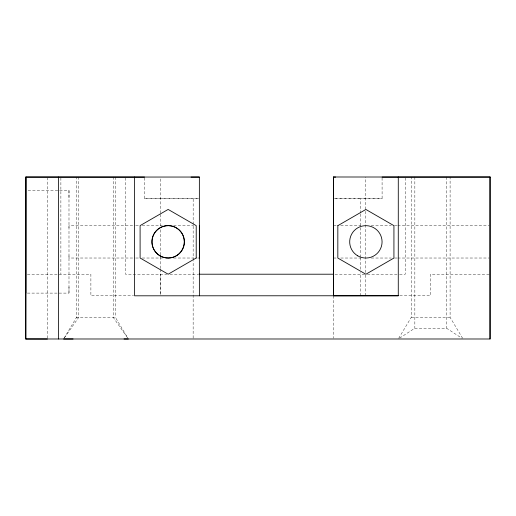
<?xml version="1.0" encoding="UTF-8"?>
<svg xmlns="http://www.w3.org/2000/svg" width="516" height="516" viewBox="0 0 516 516"><rect width="100%" height="100%" fill="white"/><g stroke="black" fill="none" stroke-linecap="round" stroke-linejoin="round"><path stroke-width="0.39" stroke-dasharray="2.58 1.94" d="M47.395 338.199L47.395 177.865M27.4 293.101L68.989 293.107L68.989 286.232M68.989 255.846L68.989 258.019L134.979 258.019M68.989 227.795L68.989 225.627L134.979 225.627M68.989 197.409L68.989 190.539L27.4 190.533M125.504 177.865L125.504 274.209L166.713 274.209M160.282 269.326L160.282 295.004L160.276 274.209M160.282 268.526L160.282 255.684M160.282 254.885L160.282 229.214M160.282 226.002L160.282 213.966M160.282 213.166L160.282 177.059M193.145 338.193L193.158 261.27M193.158 260.464L193.165 225.124M193.165 224.325L193.171 198.621L198.512 198.621M360.49 295.803L360.503 272.538M360.51 269.326L360.516 258.097M360.516 257.291L360.549 213.972M360.549 213.166L360.555 198.725L382.104 198.686L382.079 177.091M365.573 272.603L365.573 177.059M405.253 177.865L405.253 274.209L399.423 274.209M398.681 338.315L411.233 317.398L411.233 177.059M462.652 338.315L450.1 317.398L450.1 177.059M63.99 338.315L76.542 317.398L76.542 177.059M64.506 337.69L78.703 317.405L78.696 177.059M399.623 338.128L414.845 328.195L446.488 328.195L461.71 338.128M198.641 198.66L144.59 198.686L144.557 177.897M144.59 198.686L193.171 198.621M335.639 198.686L382.104 198.686M334.362 198.744L360.555 198.725M135.785 225.627L139.004 225.627M142.222 225.627L162.346 225.627M173.615 225.627L193.732 225.627M333.504 225.634L336.716 225.634M340.728 225.634L360.8 225.634M371.236 225.634L391.302 225.634M394.514 225.634L396.92 225.634M397.726 225.634L489.239 225.627M135.785 258.019L139.004 258.019M142.222 258.019L162.346 258.019M173.615 258.019L193.732 258.019M197.757 258.019L199.37 258.019M333.504 258.026L336.716 258.026M340.728 258.026L360.8 258.026M371.236 258.026L391.302 258.026M394.514 258.026L396.92 258.026M397.726 258.026L489.239 258.019M27.4 274.209L90.887 274.209L90.887 295.803L133.56 295.803M169.938 274.209L198.112 274.209M334.981 274.209L365.573 274.209M367.36 274.209L398.803 274.209M489.252 274.209L430.35 274.209L430.35 295.803L399.036 295.803M77.207 317.398L76.542 317.398L115.41 317.398L127.962 338.315M411.233 317.398L450.1 317.398M127.452 337.69L113.249 317.405L113.249 177.059M446.488 176.994L446.488 328.195M414.845 176.994L414.845 328.195M365.573 275.009L365.573 295.004M333.497 295.803L333.497 338.193M115.41 177.059L115.41 317.398M68.989 190.539L68.989 293.107M60.882 177.865L60.882 274.209"/><path stroke-width="0.77" d="M47.395 339.006L25.8 338.986L25.8 177.059L199.363 177.046L199.382 295.803M25.8 338.986L25.981 177.059M58.392 338.986L58.398 177.059M196.215 258.019L196.215 225.627L168.151 209.431L140.1 225.627L140.113 258.013L168.164 274.209L196.196 258.013M398.288 176.994L398.275 295.758L333.484 295.836L333.504 176.994L490.2 177.059M333.497 295.803L333.504 176.994M25.974 338.986L490.045 338.993L490.045 177.059M191.023 177.091L199.37 177.065M144.557 177.098L25.8 177.059L25.8 293.101M198.866 274.209L333.504 274.209M398.275 295.758L134.599 295.81L134.605 177.046M63.591 338.993L73.072 338.986M124.027 338.993L128.368 338.986M382.079 177.091L490.032 176.994L490.045 338.993M333.523 177.078L335.619 177.091M333.504 225.634L333.504 258.026M199.37 225.627L199.37 258.019M337.838 225.66L337.825 258.052L365.876 274.248L393.927 258.052L393.934 225.66L365.876 209.464L337.838 225.66M160.05 255.852A16.196 16.196 0 0 0 184.341 241.823A16.196 16.196 0 0 0 160.057 227.801A16.196 16.196 0 0 0 160.05 255.852A16.196 16.196 0 0 0 184.347 241.823A16.196 16.196 0 0 0 160.05 227.801A16.196 16.196 0 0 0 160.057 255.852M357.782 255.871A16.196 16.196 0 0 0 382.072 241.856A16.196 16.196 0 0 0 357.782 227.827A16.196 16.196 0 0 0 357.782 255.871"/></g></svg>
